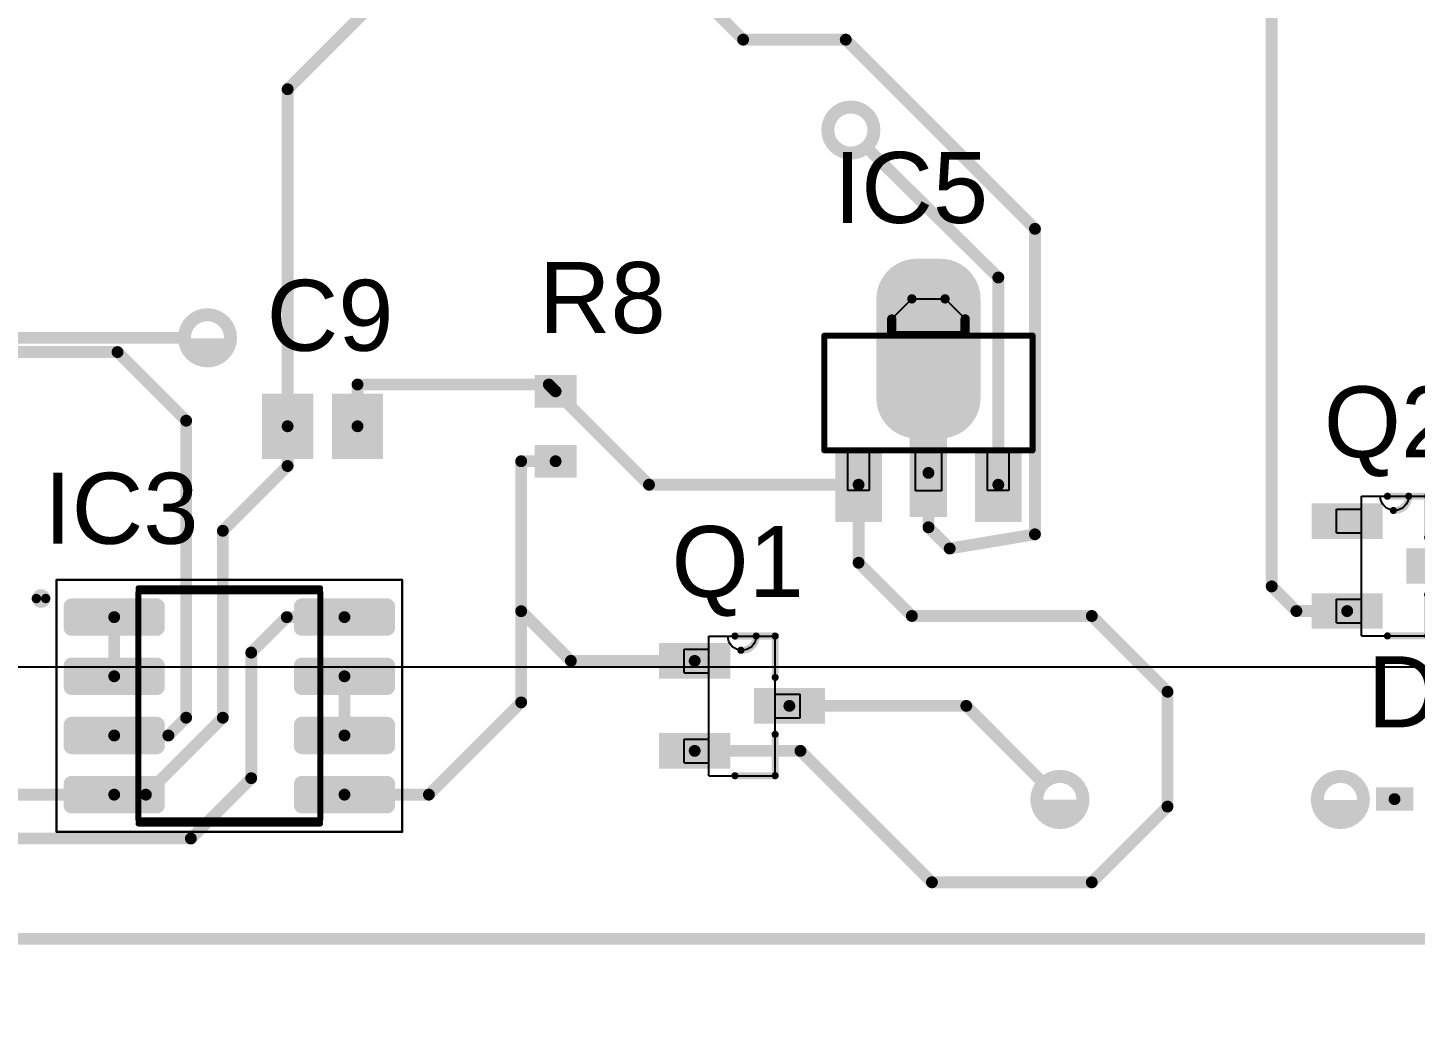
# Model space of a CAD drawing. Header units: millimetres. Extents: x -1 to 588, y 12 to 419.
# Drawn here: x 100.2 to 162, y 293.4 to 337.6 of the extents above; entities that cross this region are included whole.
import ezdxf

# ---------------------------------------------------------------- set-up
doc = ezdxf.new("R2010")
doc.units = ezdxf.units.MM
doc.header["$MEASUREMENT"] = 0
for name, color, linetype in [('Mechanical13', 56, 'Continuous'), ('Mechanical15', 56, 'Continuous'), ('MultiLayer', 9, 'Continuous'), ('TopLayer', 1, 'Continuous'), ('TopOverlay', 2, 'Continuous'), ('TopPaste', 8, 'Continuous'), ('TopSolder', 216, 'Continuous')]:
    doc.layers.add(name, color=color, linetype=linetype)
doc.styles.add('Arial', font='arial.ttf', dxfattribs={"height": 0.2})

# ---------------------------------------------------------------- blocks, each defined once
blk = doc.blocks.new('BS250FTA_29')
at = {"layer": 'TopLayer'}
for points in [[(-0.066, 0.049), (-0.014, 0.049), (-0.014, 0.027), (-0.066, 0.027)], [(0.014, 0.011), (0.066, 0.011), (0.066, -0.011), (0.014, -0.011)], [(-0.066, -0.027), (-0.014, -0.027), (-0.014, -0.049), (-0.066, -0.049)]]:
    blk.add_hatch(color=1, dxfattribs=at).paths.add_polyline_path(points)
at = {"layer": 'TopPaste'}
for points in [[(-0.066, 0.049), (-0.014, 0.049), (-0.014, 0.027), (-0.066, 0.027)], [(0.014, 0.011), (0.066, 0.011), (0.066, -0.011), (0.014, -0.011)], [(-0.066, -0.027), (-0.014, -0.027), (-0.014, -0.049), (-0.066, -0.049)]]:
    blk.add_hatch(color=8, dxfattribs=at).paths.add_polyline_path(points)
at = {"layer": 'TopSolder'}
for points in [[(-0.07, 0.053), (-0.01, 0.053), (-0.01, 0.023), (-0.07, 0.023)], [(0.01, 0.015), (0.07, 0.015), (0.07, -0.015), (0.01, -0.015)], [(-0.07, -0.023), (-0.01, -0.023), (-0.01, -0.053), (-0.07, -0.053)]]:
    blk.add_hatch(color=216, dxfattribs=at).paths.add_polyline_path(points)
at = {"layer": 'Mechanical13'}
for points in [[(-0.028, 0.048), (-0.028, 0.059)], [(-0.028, 0.059), (-0.012, 0.059)], [(-0.012, 0.059), (0.012, 0.059)], [(0.012, 0.059), (0.028, 0.059)], [(0.028, 0.01), (0.028, 0.059)], [(-0.049, 0.028), (-0.049, 0.048)], [(-0.049, 0.048), (-0.028, 0.048)], [(-0.028, 0.028), (-0.028, 0.048)], [(-0.049, 0.028), (-0.028, 0.028)], [(-0.028, -0.028), (-0.028, 0.028)], [(0.028, 0.01), (0.049, 0.01)], [(0.028, -0.01), (0.028, 0.01)], [(0.049, -0.01), (0.049, 0.01)], [(0.028, -0.01), (0.049, -0.01)], [(0.028, -0.059), (0.028, -0.01)], [(-0.049, -0.048), (-0.049, -0.028)], [(-0.049, -0.028), (-0.028, -0.028)], [(-0.028, -0.048), (-0.028, -0.028)], [(-0.049, -0.048), (-0.028, -0.048)], [(-0.028, -0.059), (-0.028, -0.048)], [(-0.028, -0.059), (0.028, -0.059)]]:
    blk.add_lwpolyline(points, dxfattribs=at)
for points in [[(-0.028, 0.059, 1), (-0.028, 0.059, 1)], [(-0.028, 0.059, 1), (-0.028, 0.059, 1)], [(-0.012, 0.059, 1), (-0.012, 0.059, 1)], [(-0.012, 0.059, 1), (-0.012, 0.059, 1)], [(-0.012, 0.059, 1), (-0.012, 0.059, 1)], [(0.012, 0.059, 1), (0.012, 0.059, 1)], [(0.012, 0.059, 1), (0.012, 0.059, 1)], [(0.012, 0.059, 1), (0.012, 0.059, 1)], [(0.028, 0.059, 1), (0.028, 0.059, 1)], [(0.028, 0.059, 1), (0.028, 0.059, 1)], [(-0.049, 0.048, 1), (-0.049, 0.048, 1)], [(-0.049, 0.048, 1), (-0.049, 0.048, 1)], [(-0.028, 0.048, 1), (-0.028, 0.048, 1)], [(-0.028, 0.048, 1), (-0.028, 0.048, 1)], [(-0.028, 0.048, 1), (-0.028, 0.048, 1)], [(-0.049, 0.028, 1), (-0.049, 0.028, 1)], [(-0.049, 0.028, 1), (-0.049, 0.028, 1)], [(-0.028, 0.028, 1), (-0.028, 0.028, 1)], [(-0.028, 0.028, 1), (-0.028, 0.028, 1)], [(-0.028, 0.028, 1), (-0.028, 0.028, 1)], [(0.028, 0.01, 1), (0.028, 0.01, 1)], [(0.028, 0.01, 1), (0.028, 0.01, 1)], [(0.028, 0.01, 1), (0.028, 0.01, 1)], [(0.049, 0.01, 1), (0.049, 0.01, 1)], [(0.049, 0.01, 1), (0.049, 0.01, 1)], [(0.028, -0.01, 1), (0.028, -0.01, 1)], [(0.028, -0.01, 1), (0.028, -0.01, 1)], [(0.028, -0.01, 1), (0.028, -0.01, 1)], [(0.049, -0.01, 1), (0.049, -0.01, 1)], [(0.049, -0.01, 1), (0.049, -0.01, 1)], [(-0.049, -0.028, 1), (-0.049, -0.028, 1)], [(-0.049, -0.028, 1), (-0.049, -0.028, 1)], [(-0.028, -0.028, 1), (-0.028, -0.028, 1)], [(-0.028, -0.028, 1), (-0.028, -0.028, 1)], [(-0.028, -0.028, 1), (-0.028, -0.028, 1)], [(-0.049, -0.048, 1), (-0.049, -0.048, 1)], [(-0.049, -0.048, 1), (-0.049, -0.048, 1)], [(-0.028, -0.048, 1), (-0.028, -0.048, 1)], [(-0.028, -0.048, 1), (-0.028, -0.048, 1)], [(-0.028, -0.048, 1), (-0.028, -0.048, 1)], [(-0.028, -0.059, 1), (-0.028, -0.059, 1)], [(-0.028, -0.059, 1), (-0.028, -0.059, 1)], [(0.028, -0.059, 1), (0.028, -0.059, 1)], [(0.028, -0.059, 1), (0.028, -0.059, 1)]]:
    blk.add_lwpolyline(points, format="xyb", close=True, dxfattribs=at)
blk.add_lwpolyline([(0.012, 0.059, -1), (-0.012, 0.059)], format="xyb", dxfattribs=at)
at = {"layer": 'TopOverlay', "const_width": 0.006}
for points in [[(-0.006, 0.059), (0.012, 0.059)], [(0.012, 0.059), (0.028, 0.059)], [(0.028, 0.024), (0.028, 0.059)], [(0.028, -0.059), (0.028, -0.024)], [(-0.006, -0.059), (0.028, -0.059)]]:
    blk.add_lwpolyline(points, dxfattribs=at)
at = {"layer": 'TopOverlay', "const_width": 0.003}
for points in [[(-0.0075, 0.059, 1), (-0.0045, 0.059, 1)], [(0.0105, 0.059, 1), (0.0135, 0.059, 1)], [(0.0105, 0.059, 1), (0.0135, 0.059, 1)], [(0.0105, 0.059, 1), (0.0135, 0.059, 1)], [(0.0265, 0.059, 1), (0.0295, 0.059, 1)], [(0.0265, 0.059, 1), (0.0295, 0.059, 1)], [(-0.0025, 0.047, 1), (0.0005, 0.047, 1)], [(0.0265, 0.024, 1), (0.0295, 0.024, 1)], [(0.0265, -0.024, 1), (0.0295, -0.024, 1)], [(-0.0075, -0.059, 1), (-0.0045, -0.059, 1)], [(0.0265, -0.059, 1), (0.0295, -0.059, 1)], [(0.0265, -0.059, 1), (0.0295, -0.059, 1)]]:
    blk.add_lwpolyline(points, format="xyb", close=True, dxfattribs=at)
at = {"layer": 'TopOverlay', "const_width": 0.006}
blk.add_lwpolyline([(0.012, 0.059, -0.440011), (-0.001, 0.047)], format="xyb", dxfattribs=at)
blk = doc.blocks.new('BS250FTA_30')
at = {"layer": 'TopLayer'}
for points in [[(-0.066, 0.049), (-0.014, 0.049), (-0.014, 0.027), (-0.066, 0.027)], [(0.014, 0.011), (0.066, 0.011), (0.066, -0.011), (0.014, -0.011)], [(-0.066, -0.027), (-0.014, -0.027), (-0.014, -0.049), (-0.066, -0.049)]]:
    blk.add_hatch(color=1, dxfattribs=at).paths.add_polyline_path(points)
at = {"layer": 'TopPaste'}
for points in [[(-0.066, 0.049), (-0.014, 0.049), (-0.014, 0.027), (-0.066, 0.027)], [(0.014, 0.011), (0.066, 0.011), (0.066, -0.011), (0.014, -0.011)], [(-0.066, -0.027), (-0.014, -0.027), (-0.014, -0.049), (-0.066, -0.049)]]:
    blk.add_hatch(color=8, dxfattribs=at).paths.add_polyline_path(points)
at = {"layer": 'TopSolder'}
for points in [[(-0.07, 0.053), (-0.01, 0.053), (-0.01, 0.023), (-0.07, 0.023)], [(0.01, 0.015), (0.07, 0.015), (0.07, -0.015), (0.01, -0.015)], [(-0.07, -0.023), (-0.01, -0.023), (-0.01, -0.053), (-0.07, -0.053)]]:
    blk.add_hatch(color=216, dxfattribs=at).paths.add_polyline_path(points)
at = {"layer": 'Mechanical13'}
for points in [[(-0.028, 0.048), (-0.028, 0.059)], [(-0.028, 0.059), (-0.012, 0.059)], [(-0.012, 0.059), (0.012, 0.059)], [(0.012, 0.059), (0.028, 0.059)], [(0.028, 0.01), (0.028, 0.059)], [(-0.049, 0.028), (-0.049, 0.048)], [(-0.049, 0.048), (-0.028, 0.048)], [(-0.028, 0.028), (-0.028, 0.048)], [(-0.049, 0.028), (-0.028, 0.028)], [(-0.028, -0.028), (-0.028, 0.028)], [(0.028, 0.01), (0.049, 0.01)], [(0.028, -0.01), (0.028, 0.01)], [(0.049, -0.01), (0.049, 0.01)], [(0.028, -0.01), (0.049, -0.01)], [(0.028, -0.059), (0.028, -0.01)], [(-0.049, -0.048), (-0.049, -0.028)], [(-0.049, -0.028), (-0.028, -0.028)], [(-0.028, -0.048), (-0.028, -0.028)], [(-0.049, -0.048), (-0.028, -0.048)], [(-0.028, -0.059), (-0.028, -0.048)], [(-0.028, -0.059), (0.028, -0.059)]]:
    blk.add_lwpolyline(points, dxfattribs=at)
for points in [[(-0.028, 0.059, 1), (-0.028, 0.059, 1)], [(-0.028, 0.059, 1), (-0.028, 0.059, 1)], [(-0.012, 0.059, 1), (-0.012, 0.059, 1)], [(-0.012, 0.059, 1), (-0.012, 0.059, 1)], [(-0.012, 0.059, 1), (-0.012, 0.059, 1)], [(0.012, 0.059, 1), (0.012, 0.059, 1)], [(0.012, 0.059, 1), (0.012, 0.059, 1)], [(0.012, 0.059, 1), (0.012, 0.059, 1)], [(0.028, 0.059, 1), (0.028, 0.059, 1)], [(0.028, 0.059, 1), (0.028, 0.059, 1)], [(-0.049, 0.048, 1), (-0.049, 0.048, 1)], [(-0.049, 0.048, 1), (-0.049, 0.048, 1)], [(-0.028, 0.048, 1), (-0.028, 0.048, 1)], [(-0.028, 0.048, 1), (-0.028, 0.048, 1)], [(-0.028, 0.048, 1), (-0.028, 0.048, 1)], [(-0.049, 0.028, 1), (-0.049, 0.028, 1)], [(-0.049, 0.028, 1), (-0.049, 0.028, 1)], [(-0.028, 0.028, 1), (-0.028, 0.028, 1)], [(-0.028, 0.028, 1), (-0.028, 0.028, 1)], [(-0.028, 0.028, 1), (-0.028, 0.028, 1)], [(0.028, 0.01, 1), (0.028, 0.01, 1)], [(0.028, 0.01, 1), (0.028, 0.01, 1)], [(0.028, 0.01, 1), (0.028, 0.01, 1)], [(0.049, 0.01, 1), (0.049, 0.01, 1)], [(0.049, 0.01, 1), (0.049, 0.01, 1)], [(0.028, -0.01, 1), (0.028, -0.01, 1)], [(0.028, -0.01, 1), (0.028, -0.01, 1)], [(0.028, -0.01, 1), (0.028, -0.01, 1)], [(0.049, -0.01, 1), (0.049, -0.01, 1)], [(0.049, -0.01, 1), (0.049, -0.01, 1)], [(-0.049, -0.028, 1), (-0.049, -0.028, 1)], [(-0.049, -0.028, 1), (-0.049, -0.028, 1)], [(-0.028, -0.028, 1), (-0.028, -0.028, 1)], [(-0.028, -0.028, 1), (-0.028, -0.028, 1)], [(-0.028, -0.028, 1), (-0.028, -0.028, 1)], [(-0.049, -0.048, 1), (-0.049, -0.048, 1)], [(-0.049, -0.048, 1), (-0.049, -0.048, 1)], [(-0.028, -0.048, 1), (-0.028, -0.048, 1)], [(-0.028, -0.048, 1), (-0.028, -0.048, 1)], [(-0.028, -0.048, 1), (-0.028, -0.048, 1)], [(-0.028, -0.059, 1), (-0.028, -0.059, 1)], [(-0.028, -0.059, 1), (-0.028, -0.059, 1)], [(0.028, -0.059, 1), (0.028, -0.059, 1)], [(0.028, -0.059, 1), (0.028, -0.059, 1)]]:
    blk.add_lwpolyline(points, format="xyb", close=True, dxfattribs=at)
blk.add_lwpolyline([(0.012, 0.059, -1), (-0.012, 0.059)], format="xyb", dxfattribs=at)
at = {"layer": 'TopOverlay', "const_width": 0.006}
for points in [[(-0.006, 0.059), (0.012, 0.059)], [(0.012, 0.059), (0.028, 0.059)], [(0.028, 0.024), (0.028, 0.059)], [(0.028, -0.059), (0.028, -0.024)], [(-0.006, -0.059), (0.028, -0.059)]]:
    blk.add_lwpolyline(points, dxfattribs=at)
at = {"layer": 'TopOverlay', "const_width": 0.003}
for points in [[(-0.0075, 0.059, 1), (-0.0045, 0.059, 1)], [(0.0105, 0.059, 1), (0.0135, 0.059, 1)], [(0.0105, 0.059, 1), (0.0135, 0.059, 1)], [(0.0105, 0.059, 1), (0.0135, 0.059, 1)], [(0.0265, 0.059, 1), (0.0295, 0.059, 1)], [(0.0265, 0.059, 1), (0.0295, 0.059, 1)], [(-0.0025, 0.047, 1), (0.0005, 0.047, 1)], [(0.0265, 0.024, 1), (0.0295, 0.024, 1)], [(0.0265, -0.024, 1), (0.0295, -0.024, 1)], [(-0.0075, -0.059, 1), (-0.0045, -0.059, 1)], [(0.0265, -0.059, 1), (0.0295, -0.059, 1)], [(0.0265, -0.059, 1), (0.0295, -0.059, 1)]]:
    blk.add_lwpolyline(points, format="xyb", close=True, dxfattribs=at)
at = {"layer": 'TopOverlay', "const_width": 0.006}
blk.add_lwpolyline([(0.012, 0.059, -0.440011), (-0.001, 0.047)], format="xyb", dxfattribs=at)
blk = doc.blocks.new('SOIC127P599X175_8N_35')
at = {"layer": 'TopLayer'}
h = blk.add_hatch(color=1, dxfattribs=at)
edge = h.paths.add_edge_path()
edge.add_arc((-0.1331, 0.0839), 0.00295, 90, 180)
edge.add_line((-0.136, 0.0839), (-0.136, 0.0661))
edge.add_arc((-0.1331, 0.0661), 0.00295, 180, 270)
edge.add_line((-0.1331, 0.0632), (-0.0614, 0.0632))
edge.add_arc((-0.0614, 0.0661), 0.00295, 270, 360)
edge.add_line((-0.0585, 0.0661), (-0.0585, 0.0839))
edge.add_arc((-0.0614, 0.0839), 0.00295, 0, 90)
edge.add_line((-0.0614, 0.0868), (-0.1331, 0.0868))
h = blk.add_hatch(color=1, dxfattribs=at)
edge = h.paths.add_edge_path()
edge.add_arc((0.0614, 0.0839), 0.00295, 90, 180)
edge.add_line((0.0585, 0.0839), (0.0585, 0.0661))
edge.add_arc((0.0614, 0.0661), 0.00295, 180, 270)
edge.add_line((0.0614, 0.0632), (0.1331, 0.0632))
edge.add_arc((0.1331, 0.0661), 0.00295, 270, 360)
edge.add_line((0.136, 0.0661), (0.136, 0.0839))
edge.add_arc((0.1331, 0.0839), 0.00295, 0, 90)
edge.add_line((0.1331, 0.0868), (0.0614, 0.0868))
h = blk.add_hatch(color=1, dxfattribs=at)
edge = h.paths.add_edge_path()
edge.add_arc((-0.1331, 0.0339), 0.00295, 90, 180)
edge.add_line((-0.136, 0.0339), (-0.136, 0.0161))
edge.add_arc((-0.1331, 0.0161), 0.00295, 180, 270)
edge.add_line((-0.1331, 0.0132), (-0.0614, 0.0132))
edge.add_arc((-0.0614, 0.0161), 0.00295, 270, 360)
edge.add_line((-0.0585, 0.0161), (-0.0585, 0.0339))
edge.add_arc((-0.0614, 0.0339), 0.00295, 0, 90)
edge.add_line((-0.0614, 0.0368), (-0.1331, 0.0368))
h = blk.add_hatch(color=1, dxfattribs=at)
edge = h.paths.add_edge_path()
edge.add_arc((0.0614, 0.0339), 0.00295, 90, 180)
edge.add_line((0.0585, 0.0339), (0.0585, 0.0161))
edge.add_arc((0.0614, 0.0161), 0.00295, 180, 270)
edge.add_line((0.0614, 0.0132), (0.1331, 0.0132))
edge.add_arc((0.1331, 0.0161), 0.00295, 270, 360)
edge.add_line((0.136, 0.0161), (0.136, 0.0339))
edge.add_arc((0.1331, 0.0339), 0.00295, 0, 90)
edge.add_line((0.1331, 0.0368), (0.0614, 0.0368))
h = blk.add_hatch(color=1, dxfattribs=at)
edge = h.paths.add_edge_path()
edge.add_arc((-0.1331, -0.0161), 0.00295, 90, 180)
edge.add_line((-0.136, -0.0161), (-0.136, -0.0339))
edge.add_arc((-0.1331, -0.0339), 0.00295, 180, 270)
edge.add_line((-0.1331, -0.0368), (-0.0614, -0.0368))
edge.add_arc((-0.0614, -0.0339), 0.00295, 270, 360)
edge.add_line((-0.0585, -0.0339), (-0.0585, -0.0161))
edge.add_arc((-0.0614, -0.0161), 0.00295, 0, 90)
edge.add_line((-0.0614, -0.0132), (-0.1331, -0.0132))
h = blk.add_hatch(color=1, dxfattribs=at)
edge = h.paths.add_edge_path()
edge.add_arc((0.0614, -0.0161), 0.00295, 90, 180)
edge.add_line((0.0585, -0.0161), (0.0585, -0.0339))
edge.add_arc((0.0614, -0.0339), 0.00295, 180, 270)
edge.add_line((0.0614, -0.0368), (0.1331, -0.0368))
edge.add_arc((0.1331, -0.0339), 0.00295, 270, 360)
edge.add_line((0.136, -0.0339), (0.136, -0.0161))
edge.add_arc((0.1331, -0.0161), 0.00295, 0, 90)
edge.add_line((0.1331, -0.0132), (0.0614, -0.0132))
h = blk.add_hatch(color=1, dxfattribs=at)
edge = h.paths.add_edge_path()
edge.add_arc((-0.1331, -0.0661), 0.00295, 90, 180)
edge.add_line((-0.136, -0.0661), (-0.136, -0.0839))
edge.add_arc((-0.1331, -0.0839), 0.00295, 180, 270)
edge.add_line((-0.1331, -0.0868), (-0.0614, -0.0868))
edge.add_arc((-0.0614, -0.0839), 0.00295, 270, 360)
edge.add_line((-0.0585, -0.0839), (-0.0585, -0.0661))
edge.add_arc((-0.0614, -0.0661), 0.00295, 0, 90)
edge.add_line((-0.0614, -0.0632), (-0.1331, -0.0632))
h = blk.add_hatch(color=1, dxfattribs=at)
edge = h.paths.add_edge_path()
edge.add_arc((0.0614, -0.0661), 0.00295, 90, 180)
edge.add_line((0.0585, -0.0661), (0.0585, -0.0839))
edge.add_arc((0.0614, -0.0839), 0.00295, 180, 270)
edge.add_line((0.0614, -0.0868), (0.1331, -0.0868))
edge.add_arc((0.1331, -0.0839), 0.00295, 270, 360)
edge.add_line((0.136, -0.0839), (0.136, -0.0661))
edge.add_arc((0.1331, -0.0661), 0.00295, 0, 90)
edge.add_line((0.1331, -0.0632), (0.0614, -0.0632))
at = {"layer": 'TopPaste'}
h = blk.add_hatch(color=8, dxfattribs=at)
edge = h.paths.add_edge_path()
edge.add_arc((-0.1331, 0.0839), 0.00295, 90, 180)
edge.add_line((-0.136, 0.0839), (-0.136, 0.0661))
edge.add_arc((-0.1331, 0.0661), 0.00295, 180, 270)
edge.add_line((-0.1331, 0.0632), (-0.0614, 0.0632))
edge.add_arc((-0.0614, 0.0661), 0.00295, 270, 360)
edge.add_line((-0.0585, 0.0661), (-0.0585, 0.0839))
edge.add_arc((-0.0614, 0.0839), 0.00295, 0, 90)
edge.add_line((-0.0614, 0.0868), (-0.1331, 0.0868))
h = blk.add_hatch(color=8, dxfattribs=at)
edge = h.paths.add_edge_path()
edge.add_arc((0.0614, 0.0839), 0.00295, 90, 180)
edge.add_line((0.0585, 0.0839), (0.0585, 0.0661))
edge.add_arc((0.0614, 0.0661), 0.00295, 180, 270)
edge.add_line((0.0614, 0.0632), (0.1331, 0.0632))
edge.add_arc((0.1331, 0.0661), 0.00295, 270, 360)
edge.add_line((0.136, 0.0661), (0.136, 0.0839))
edge.add_arc((0.1331, 0.0839), 0.00295, 0, 90)
edge.add_line((0.1331, 0.0868), (0.0614, 0.0868))
h = blk.add_hatch(color=8, dxfattribs=at)
edge = h.paths.add_edge_path()
edge.add_arc((-0.1331, 0.0339), 0.00295, 90, 180)
edge.add_line((-0.136, 0.0339), (-0.136, 0.0161))
edge.add_arc((-0.1331, 0.0161), 0.00295, 180, 270)
edge.add_line((-0.1331, 0.0132), (-0.0614, 0.0132))
edge.add_arc((-0.0614, 0.0161), 0.00295, 270, 360)
edge.add_line((-0.0585, 0.0161), (-0.0585, 0.0339))
edge.add_arc((-0.0614, 0.0339), 0.00295, 0, 90)
edge.add_line((-0.0614, 0.0368), (-0.1331, 0.0368))
h = blk.add_hatch(color=8, dxfattribs=at)
edge = h.paths.add_edge_path()
edge.add_arc((0.0614, 0.0339), 0.00295, 90, 180)
edge.add_line((0.0585, 0.0339), (0.0585, 0.0161))
edge.add_arc((0.0614, 0.0161), 0.00295, 180, 270)
edge.add_line((0.0614, 0.0132), (0.1331, 0.0132))
edge.add_arc((0.1331, 0.0161), 0.00295, 270, 360)
edge.add_line((0.136, 0.0161), (0.136, 0.0339))
edge.add_arc((0.1331, 0.0339), 0.00295, 0, 90)
edge.add_line((0.1331, 0.0368), (0.0614, 0.0368))
h = blk.add_hatch(color=8, dxfattribs=at)
edge = h.paths.add_edge_path()
edge.add_arc((-0.1331, -0.0161), 0.00295, 90, 180)
edge.add_line((-0.136, -0.0161), (-0.136, -0.0339))
edge.add_arc((-0.1331, -0.0339), 0.00295, 180, 270)
edge.add_line((-0.1331, -0.0368), (-0.0614, -0.0368))
edge.add_arc((-0.0614, -0.0339), 0.00295, 270, 360)
edge.add_line((-0.0585, -0.0339), (-0.0585, -0.0161))
edge.add_arc((-0.0614, -0.0161), 0.00295, 0, 90)
edge.add_line((-0.0614, -0.0132), (-0.1331, -0.0132))
h = blk.add_hatch(color=8, dxfattribs=at)
edge = h.paths.add_edge_path()
edge.add_arc((0.0614, -0.0161), 0.00295, 90, 180)
edge.add_line((0.0585, -0.0161), (0.0585, -0.0339))
edge.add_arc((0.0614, -0.0339), 0.00295, 180, 270)
edge.add_line((0.0614, -0.0368), (0.1331, -0.0368))
edge.add_arc((0.1331, -0.0339), 0.00295, 270, 360)
edge.add_line((0.136, -0.0339), (0.136, -0.0161))
edge.add_arc((0.1331, -0.0161), 0.00295, 0, 90)
edge.add_line((0.1331, -0.0132), (0.0614, -0.0132))
h = blk.add_hatch(color=8, dxfattribs=at)
edge = h.paths.add_edge_path()
edge.add_arc((-0.1331, -0.0661), 0.00295, 90, 180)
edge.add_line((-0.136, -0.0661), (-0.136, -0.0839))
edge.add_arc((-0.1331, -0.0839), 0.00295, 180, 270)
edge.add_line((-0.1331, -0.0868), (-0.0614, -0.0868))
edge.add_arc((-0.0614, -0.0839), 0.00295, 270, 360)
edge.add_line((-0.0585, -0.0839), (-0.0585, -0.0661))
edge.add_arc((-0.0614, -0.0661), 0.00295, 0, 90)
edge.add_line((-0.0614, -0.0632), (-0.1331, -0.0632))
h = blk.add_hatch(color=8, dxfattribs=at)
edge = h.paths.add_edge_path()
edge.add_arc((0.0614, -0.0661), 0.00295, 90, 180)
edge.add_line((0.0585, -0.0661), (0.0585, -0.0839))
edge.add_arc((0.0614, -0.0839), 0.00295, 180, 270)
edge.add_line((0.0614, -0.0868), (0.1331, -0.0868))
edge.add_arc((0.1331, -0.0839), 0.00295, 270, 360)
edge.add_line((0.136, -0.0839), (0.136, -0.0661))
edge.add_arc((0.1331, -0.0661), 0.00295, 0, 90)
edge.add_line((0.1331, -0.0632), (0.0614, -0.0632))
at = {"layer": 'TopSolder'}
h = blk.add_hatch(color=216, dxfattribs=at)
edge = h.paths.add_edge_path()
edge.add_arc((-0.1331, 0.0839), 0.00695, 90, 180)
edge.add_line((-0.14, 0.0839), (-0.14, 0.0661))
edge.add_arc((-0.1331, 0.0661), 0.00695, 180, 270)
edge.add_line((-0.1331, 0.0592), (-0.0614, 0.0592))
edge.add_arc((-0.0614, 0.0661), 0.00695, 270, 360)
edge.add_line((-0.0545, 0.0661), (-0.0545, 0.0839))
edge.add_arc((-0.0614, 0.0839), 0.00695, 0, 90)
edge.add_line((-0.0614, 0.0908), (-0.1331, 0.0908))
h = blk.add_hatch(color=216, dxfattribs=at)
edge = h.paths.add_edge_path()
edge.add_arc((0.0614, 0.0839), 0.00695, 90, 180)
edge.add_line((0.0545, 0.0839), (0.0545, 0.0661))
edge.add_arc((0.0614, 0.0661), 0.00695, 180, 270)
edge.add_line((0.0614, 0.0592), (0.1331, 0.0592))
edge.add_arc((0.1331, 0.0661), 0.00695, 270, 360)
edge.add_line((0.14, 0.0661), (0.14, 0.0839))
edge.add_arc((0.1331, 0.0839), 0.00695, 0, 90)
edge.add_line((0.1331, 0.0908), (0.0614, 0.0908))
h = blk.add_hatch(color=216, dxfattribs=at)
edge = h.paths.add_edge_path()
edge.add_arc((-0.1331, 0.0339), 0.00695, 90, 180)
edge.add_line((-0.14, 0.0339), (-0.14, 0.0161))
edge.add_arc((-0.1331, 0.0161), 0.00695, 180, 270)
edge.add_line((-0.1331, 0.0092), (-0.0614, 0.0092))
edge.add_arc((-0.0614, 0.0161), 0.00695, 270, 360)
edge.add_line((-0.0545, 0.0161), (-0.0545, 0.0339))
edge.add_arc((-0.0614, 0.0339), 0.00695, 0, 90)
edge.add_line((-0.0614, 0.0408), (-0.1331, 0.0408))
h = blk.add_hatch(color=216, dxfattribs=at)
edge = h.paths.add_edge_path()
edge.add_arc((0.0614, 0.0339), 0.00695, 90, 180)
edge.add_line((0.0545, 0.0339), (0.0545, 0.0161))
edge.add_arc((0.0614, 0.0161), 0.00695, 180, 270)
edge.add_line((0.0614, 0.0092), (0.1331, 0.0092))
edge.add_arc((0.1331, 0.0161), 0.00695, 270, 360)
edge.add_line((0.14, 0.0161), (0.14, 0.0339))
edge.add_arc((0.1331, 0.0339), 0.00695, 0, 90)
edge.add_line((0.1331, 0.0408), (0.0614, 0.0408))
h = blk.add_hatch(color=216, dxfattribs=at)
edge = h.paths.add_edge_path()
edge.add_arc((-0.1331, -0.0161), 0.00695, 90, 180)
edge.add_line((-0.14, -0.0161), (-0.14, -0.0339))
edge.add_arc((-0.1331, -0.0339), 0.00695, 180, 270)
edge.add_line((-0.1331, -0.0408), (-0.0614, -0.0408))
edge.add_arc((-0.0614, -0.0339), 0.00695, 270, 360)
edge.add_line((-0.0545, -0.0339), (-0.0545, -0.0161))
edge.add_arc((-0.0614, -0.0161), 0.00695, 0, 90)
edge.add_line((-0.0614, -0.0092), (-0.1331, -0.0092))
h = blk.add_hatch(color=216, dxfattribs=at)
edge = h.paths.add_edge_path()
edge.add_arc((0.0614, -0.0161), 0.00695, 90, 180)
edge.add_line((0.0545, -0.0161), (0.0545, -0.0339))
edge.add_arc((0.0614, -0.0339), 0.00695, 180, 270)
edge.add_line((0.0614, -0.0408), (0.1331, -0.0408))
edge.add_arc((0.1331, -0.0339), 0.00695, 270, 360)
edge.add_line((0.14, -0.0339), (0.14, -0.0161))
edge.add_arc((0.1331, -0.0161), 0.00695, 0, 90)
edge.add_line((0.1331, -0.0092), (0.0614, -0.0092))
h = blk.add_hatch(color=216, dxfattribs=at)
edge = h.paths.add_edge_path()
edge.add_arc((-0.1331, -0.0661), 0.00695, 90, 180)
edge.add_line((-0.14, -0.0661), (-0.14, -0.0839))
edge.add_arc((-0.1331, -0.0839), 0.00695, 180, 270)
edge.add_line((-0.1331, -0.0908), (-0.0614, -0.0908))
edge.add_arc((-0.0614, -0.0839), 0.00695, 270, 360)
edge.add_line((-0.0545, -0.0839), (-0.0545, -0.0661))
edge.add_arc((-0.0614, -0.0661), 0.00695, 0, 90)
edge.add_line((-0.0614, -0.0592), (-0.1331, -0.0592))
h = blk.add_hatch(color=216, dxfattribs=at)
edge = h.paths.add_edge_path()
edge.add_arc((0.0614, -0.0661), 0.00695, 90, 180)
edge.add_line((0.0545, -0.0661), (0.0545, -0.0839))
edge.add_arc((0.0614, -0.0839), 0.00695, 180, 270)
edge.add_line((0.0614, -0.0908), (0.1331, -0.0908))
edge.add_arc((0.1331, -0.0839), 0.00695, 270, 360)
edge.add_line((0.14, -0.0839), (0.14, -0.0661))
edge.add_arc((0.1331, -0.0661), 0.00695, 0, 90)
edge.add_line((0.1331, -0.0592), (0.0614, -0.0592))
at = {"layer": 'Mechanical13'}
for points, const_width in [([(-0.1551, 0.0907, 1), (-0.163, 0.0907, 1)], 0.00787), ([(-0.165, 0.0907, 1), (-0.161, 0.0907, 1)], 0.00394), ([(-0.1571, 0.0907, 1), (-0.1531, 0.0907, 1)], 0.00394), ([(-0.078, 0.0966, 1), (-0.0755, 0.0966, 1)], 0.0025), ([(-0.078, 0.0966, 1), (-0.0755, 0.0966, 1)], 0.0025), ([(0.0755, 0.0966, 1), (0.078, 0.0966, 1)], 0.0025), ([(0.0755, 0.0966, 1), (0.078, 0.0966, 1)], 0.0025), ([(-0.078, -0.0966, 1), (-0.0755, -0.0966, 1)], 0.0025), ([(-0.078, -0.0966, 1), (-0.0755, -0.0966, 1)], 0.0025), ([(0.0755, -0.0966, 1), (0.078, -0.0966, 1)], 0.0025), ([(0.0755, -0.0966, 1), (0.078, -0.0966, 1)], 0.0025)]:
    blk.add_lwpolyline(points, format="xyb", close=True, dxfattribs=dict(at, const_width=const_width))
at = {"layer": 'Mechanical13', "const_width": 0.005}
for points in [[(-0.0768, -0.0966), (-0.0768, 0.0966)], [(-0.0768, 0.0966), (0.0768, 0.0966)], [(0.0768, -0.0966), (0.0768, 0.0966)], [(-0.0768, -0.0966), (0.0768, -0.0966)]]:
    blk.add_lwpolyline(points, dxfattribs=at)
at = {"layer": 'Mechanical15', "const_width": 0.00197}
for points in [[(-0.1459, -0.1064), (-0.1459, 0.1064)], [(-0.1459, 0.1064), (0.1459, 0.1064)], [(0.1459, -0.1064), (0.1459, 0.1064)], [(-0.1459, -0.1064), (0.1459, -0.1064)]]:
    blk.add_lwpolyline(points, dxfattribs=at)
at = {"layer": 'Mechanical15', "const_width": 0.000984}
for points in [[(-0.1464, 0.1064, 1), (-0.1454, 0.1064, 1)], [(-0.1464, 0.1064, 1), (-0.1454, 0.1064, 1)], [(0.1454, 0.1064, 1), (0.1464, 0.1064, 1)], [(0.1454, 0.1064, 1), (0.1464, 0.1064, 1)], [(-0.1464, -0.1064, 1), (-0.1454, -0.1064, 1)], [(-0.1464, -0.1064, 1), (-0.1454, -0.1064, 1)], [(0.1454, -0.1064, 1), (0.1464, -0.1064, 1)], [(0.1454, -0.1064, 1), (0.1464, -0.1064, 1)]]:
    blk.add_lwpolyline(points, format="xyb", close=True, dxfattribs=at)
at = {"layer": 'TopOverlay'}
for points, const_width in [([(-0.1551, 0.0907, 1), (-0.163, 0.0907, 1)], 0.00787), ([(-0.165, 0.0907, 1), (-0.161, 0.0907, 1)], 0.00394), ([(-0.1571, 0.0907, 1), (-0.1531, 0.0907, 1)], 0.00394), ([(-0.078, 0.0994, 1), (-0.0755, 0.0994, 1)], 0.0025), ([(0.0755, 0.0994, 1), (0.078, 0.0994, 1)], 0.0025), ([(-0.078, -0.0994, 1), (-0.0755, -0.0994, 1)], 0.0025), ([(0.0755, -0.0994, 1), (0.078, -0.0994, 1)], 0.0025)]:
    blk.add_lwpolyline(points, format="xyb", close=True, dxfattribs=dict(at, const_width=const_width))
at = {"layer": 'TopOverlay', "const_width": 0.005}
for points in [[(-0.0768, 0.0994), (0.0768, 0.0994)], [(-0.0768, -0.0994), (0.0768, -0.0994)]]:
    blk.add_lwpolyline(points, dxfattribs=at)

msp = doc.modelspace()

# ---------------------------------------------------------------- hatches: boundary and pattern name
for points in [[(107.439, 323.801, 1), (108.915, 323.801)], [(145.404, 303.248, 1), (146.88, 303.248)], [(157.893, 303.237, 1), (159.369, 303.237)]]:
    msp.add_hatch(color=256).paths.add_polyline_path(points)
at = {"layer": 'TopLayer'}
h = msp.add_hatch(color=1, dxfattribs=at)
edge = h.paths.add_edge_path()
edge.add_arc((136.836, 333.075), 1.318, 0, 360)
edge = h.paths.add_edge_path(flags=17)
edge.add_arc((136.836, 333.075), 0.738, 0, 360)
h = msp.add_hatch(color=1, dxfattribs=at)
edge = h.paths.add_edge_path()
edge.add_arc((139.765, 325.549), 1.582, 90, 180)
edge.add_line((138.183, 325.549), (138.183, 321.136))
edge.add_arc((139.765, 321.136), 1.582, 180, 270)
edge.add_line((139.765, 319.554), (140.819, 319.554))
edge.add_arc((140.819, 321.136), 1.582, 270, 360)
edge.add_line((142.401, 321.136), (142.401, 325.549))
edge.add_arc((140.819, 325.549), 1.582, 0, 90)
edge.add_line((140.819, 327.13), (139.765, 327.13))
h = msp.add_hatch(color=1, dxfattribs=at)
edge = h.paths.add_edge_path()
edge.add_arc((108.181, 323.822), 1.318, 0, 360)
edge = h.paths.add_edge_path(flags=17)
edge.add_arc((108.181, 323.822), 0.738, 0, 360)
for points in [[(124.62, 320.712), (122.752, 320.712), (122.752, 322.165), (124.62, 322.165)], [(112.892, 321.335), (112.892, 318.429), (110.609, 318.429), (110.609, 321.335)], [(116.006, 321.335), (116.006, 318.429), (113.723, 318.429), (113.723, 321.335)], [(139.462, 319.778), (141.122, 319.778), (141.122, 315.834), (139.462, 315.834)], [(124.62, 317.599), (122.752, 317.599), (122.752, 319.052), (124.62, 319.052)], [(136.35, 318.732), (138.011, 318.732), (138.011, 315.826), (136.35, 315.826)], [(142.573, 318.732), (144.234, 318.732), (144.234, 315.826), (142.573, 315.826)], [(160.219, 303.795), (161.879, 303.795), (161.879, 302.757), (160.219, 302.757)]]:
    msp.add_hatch(color=1, dxfattribs=at).paths.add_polyline_path(points)
h = msp.add_hatch(color=1, dxfattribs=at)
edge = h.paths.add_edge_path()
edge.add_arc((146.145, 303.26), 1.318, 0, 360)
edge = h.paths.add_edge_path(flags=17)
edge.add_arc((146.145, 303.26), 0.738, 0, 360)
h = msp.add_hatch(color=1, dxfattribs=at)
edge = h.paths.add_edge_path()
edge.add_arc((158.637, 303.26), 1.318, 0, 360)
edge = h.paths.add_edge_path(flags=17)
edge.add_arc((158.637, 303.26), 0.738, 0, 360)
at = {"layer": 'TopPaste'}
h = msp.add_hatch(color=8, dxfattribs=at)
edge = h.paths.add_edge_path()
edge.add_arc((139.765, 325.549), 1.582, 90, 180)
edge.add_line((138.183, 325.549), (138.183, 321.136))
edge.add_arc((139.765, 321.136), 1.582, 180, 270)
edge.add_line((139.765, 319.554), (140.819, 319.554))
edge.add_arc((140.819, 321.136), 1.582, 270, 360)
edge.add_line((142.401, 321.136), (142.401, 325.549))
edge.add_arc((140.819, 325.549), 1.582, 0, 90)
edge.add_line((140.819, 327.13), (139.765, 327.13))
for points in [[(136.35, 318.732), (138.011, 318.732), (138.011, 315.826), (136.35, 315.826)], [(142.573, 318.732), (144.234, 318.732), (144.234, 315.826), (142.573, 315.826)]]:
    msp.add_hatch(color=8, dxfattribs=at).paths.add_polyline_path(points)
at = {"layer": 'TopSolder'}
h = msp.add_hatch(color=216, dxfattribs=at)
edge = h.paths.add_edge_path()
edge.add_arc((139.765, 325.549), 1.793, 90, 180)
edge.add_line((137.972, 325.549), (137.972, 321.136))
edge.add_arc((139.765, 321.136), 1.793, 180, 270)
edge.add_line((139.765, 319.343), (140.819, 319.343))
edge.add_arc((140.819, 321.136), 1.793, 270, 360)
edge.add_line((142.612, 321.136), (142.612, 325.549))
edge.add_arc((140.819, 325.549), 1.793, 0, 90)
edge.add_line((140.819, 327.341), (139.765, 327.341))
for points in [[(139.462, 319.778), (141.122, 319.778), (141.122, 315.834), (139.462, 315.834)], [(136.139, 318.943), (138.222, 318.943), (138.222, 315.615), (136.139, 315.615)], [(142.362, 318.943), (144.444, 318.943), (144.444, 315.615), (142.362, 315.615)]]:
    msp.add_hatch(color=216, dxfattribs=at).paths.add_polyline_path(points)

# ---------------------------------------------------------------- linework, layer by layer
msp.add_lwpolyline([(-0.979, 12.161), (-0.979, 309.161), (209.021, 309.161), (209.021, 12.161), (-0.979, 12.161)])
at = {"layer": 'Mechanical13'}
for p, q in [((138.657, 324.66), (139.554, 325.556)), ((139.554, 325.556), (141.03, 325.556)), ((141.03, 325.556), (141.926, 324.66)), ((138.657, 324.133), (138.657, 324.66)), ((141.926, 324.66), (141.926, 324.08)), ((138.657, 324.08), (138.657, 324.133)), ((141.926, 324.08), (138.657, 324.08)), ((136.706, 317.015), (136.706, 318.755)), ((136.706, 318.755), (137.656, 318.755)), ((137.656, 318.755), (137.656, 317.015)), ((139.711, 317.008), (139.711, 318.755)), ((139.711, 318.755), (140.872, 318.755)), ((140.872, 318.755), (140.872, 317.008)), ((142.928, 317.015), (142.928, 318.755)), ((142.928, 318.755), (143.877, 318.755)), ((143.877, 318.755), (143.877, 317.015)), ((137.656, 317.015), (136.706, 317.015)), ((140.872, 317.008), (139.711, 317.008)), ((143.877, 317.015), (142.928, 317.015))]:
    msp.add_line(p, q, dxfattribs=at)
for points, const_width in [([(138.657, 324.66), (139.554, 325.556)], 0.415), ([(139.554, 325.556), (141.03, 325.556)], 0.415), ([(141.03, 325.556), (141.926, 324.66)], 0.415), ([(138.657, 324.08), (138.657, 324.66)], 0.415), ([(141.926, 324.08), (141.926, 324.66)], 0.415), ([(135.653, 323.921), (144.931, 323.921)], 0.264), ([(135.653, 318.807), (135.653, 323.921)], 0.264), ([(138.657, 324.08), (141.926, 324.08)], 0.415), ([(144.931, 318.807), (144.931, 323.921)], 0.264), ([(135.653, 318.807), (144.931, 318.807)], 0.264)]:
    msp.add_lwpolyline(points, dxfattribs=dict(at, const_width=const_width))
for points, const_width in [([(139.45, 325.556, 1), (139.657, 325.556, 1)], 0.207), ([(139.45, 325.556, 1), (139.657, 325.556, 1)], 0.207), ([(140.926, 325.556, 1), (141.134, 325.556, 1)], 0.207), ([(140.926, 325.556, 1), (141.134, 325.556, 1)], 0.207), ([(138.554, 324.66, 1), (138.761, 324.66, 1)], 0.207), ([(138.554, 324.66, 1), (138.761, 324.66, 1)], 0.207), ([(141.823, 324.66, 1), (142.03, 324.66, 1)], 0.207), ([(141.823, 324.66, 1), (142.03, 324.66, 1)], 0.207), ([(135.587, 323.921, 1), (135.719, 323.921, 1)], 0.132), ([(135.587, 323.921, 1), (135.719, 323.921, 1)], 0.132), ([(138.554, 324.08, 1), (138.761, 324.08, 1)], 0.207), ([(138.554, 324.08, 1), (138.761, 324.08, 1)], 0.207), ([(141.823, 324.08, 1), (142.03, 324.08, 1)], 0.207), ([(141.823, 324.08, 1), (142.03, 324.08, 1)], 0.207), ([(144.865, 323.921, 1), (144.997, 323.921, 1)], 0.132), ([(144.865, 323.921, 1), (144.997, 323.921, 1)], 0.132), ([(135.587, 318.807, 1), (135.719, 318.807, 1)], 0.132), ([(135.587, 318.807, 1), (135.719, 318.807, 1)], 0.132), ([(144.865, 318.807, 1), (144.997, 318.807, 1)], 0.132), ([(144.865, 318.807, 1), (144.997, 318.807, 1)], 0.132)]:
    msp.add_lwpolyline(points, format="xyb", close=True, dxfattribs=dict(at, const_width=const_width))
at = {"layer": 'MultiLayer', "color": 18, "true_color": 0x000000, "const_width": 0.527}
msp.add_lwpolyline([(34.43, 297.049), (219.169, 297.049)], dxfattribs=at)
at = {"layer": 'TopLayer', "const_width": 0.527}
for points in [[(111.751, 334.894), (127.158, 350.301)], [(155.579, 312.75), (155.579, 342.912)], [(127.158, 341.981), (132.037, 337.102)], [(132.037, 337.102), (136.608, 337.102)], [(136.608, 337.102), (145.034, 328.675)], [(111.751, 319.882), (111.751, 334.894)], [(137.592, 332.242), (143.403, 326.507)], [(145.034, 315.07), (145.034, 328.675)], [(143.403, 317.279), (143.403, 326.507)], [(94.107, 323.822), (107.146, 323.822)], [(94.107, 323.187), (104.176, 323.187)], [(104.176, 323.187), (107.232, 320.131)], [(114.864, 321.741), (123.384, 321.741)], [(114.864, 319.882), (114.864, 321.741)], [(123.384, 321.741), (123.686, 321.439)], [(123.686, 321.439), (127.846, 317.279)], [(107.232, 306.901), (107.232, 320.131)], [(111.751, 318.112), (111.751, 319.882)], [(108.866, 315.228), (111.751, 318.112)], [(122.153, 311.646), (122.153, 318.325)], [(122.153, 318.325), (123.686, 318.325)], [(140.292, 315.383), (140.292, 317.806)], [(127.846, 317.279), (137.18, 317.279)], [(137.18, 313.804), (137.18, 317.279)], [(108.866, 306.901), (108.866, 315.228)], [(140.292, 315.383), (141.238, 314.437)], [(141.238, 314.437), (145.034, 315.07)], [(137.18, 313.804), (139.553, 311.432)], [(155.579, 312.75), (156.677, 311.651)], [(104.029, 308.746), (104.029, 311.382)], [(110.132, 309.8), (111.713, 311.382)], [(111.713, 311.382), (114.283, 311.382)], [(122.153, 307.583), (122.153, 311.646)], [(122.153, 311.646), (124.367, 309.431)], [(139.553, 311.432), (147.565, 311.432)], [(147.565, 311.432), (150.939, 308.058)], [(156.677, 311.651), (158.94, 311.651)], [(110.132, 304.209), (110.132, 309.8)], [(124.367, 309.431), (129.88, 309.431)], [(114.283, 306.11), (114.283, 308.746)], [(118.043, 303.474), (122.153, 307.583)], [(150.939, 302.943), (150.939, 308.058)], [(105.439, 303.474), (108.866, 306.901)], [(106.441, 306.11), (107.232, 306.901)], [(134.098, 307.428), (141.976, 307.428)], [(141.976, 307.428), (145.459, 303.935)], [(104.029, 306.11), (106.441, 306.11)], [(129.88, 305.424), (134.592, 305.424)], [(134.592, 305.424), (140.447, 299.569)], [(107.443, 301.52), (110.132, 304.209)], [(88.515, 303.474), (104.029, 303.474)], [(104.029, 303.474), (105.439, 303.474)], [(114.283, 303.474), (118.043, 303.474)], [(147.565, 299.569), (150.939, 302.943)], [(80.079, 301.52), (107.443, 301.52)], [(140.447, 299.569), (147.565, 299.569)]]:
    msp.add_lwpolyline(points, dxfattribs=at)
at = {"layer": 'TopLayer', "const_width": 0.264}
for points in [[(131.905, 337.102, 1), (132.169, 337.102, 1)], [(131.905, 337.102, 1), (132.169, 337.102, 1)], [(136.476, 337.102, 1), (136.739, 337.102, 1)], [(136.476, 337.102, 1), (136.739, 337.102, 1)], [(111.619, 334.894, 1), (111.883, 334.894, 1)], [(111.619, 334.894, 1), (111.883, 334.894, 1)], [(144.903, 328.675, 1), (145.166, 328.675, 1)], [(144.903, 328.675, 1), (145.166, 328.675, 1)], [(143.271, 326.507, 1), (143.535, 326.507, 1)], [(143.271, 326.507, 1), (143.535, 326.507, 1)], [(104.045, 323.187, 1), (104.308, 323.187, 1)], [(104.045, 323.187, 1), (104.308, 323.187, 1)], [(114.733, 321.741, 1), (114.996, 321.741, 1)], [(114.733, 321.741, 1), (114.996, 321.741, 1)], [(123.252, 321.741, 1), (123.516, 321.741, 1)], [(123.252, 321.741, 1), (123.516, 321.741, 1)], [(123.554, 321.439, 1), (123.818, 321.439, 1)], [(123.554, 321.439, 1), (123.818, 321.439, 1)], [(107.1, 320.131, 1), (107.364, 320.131, 1)], [(107.1, 320.131, 1), (107.364, 320.131, 1)], [(111.619, 319.882, 1), (111.883, 319.882, 1)], [(111.619, 319.882, 1), (111.883, 319.882, 1)], [(114.733, 319.882, 1), (114.996, 319.882, 1)], [(111.619, 318.112, 1), (111.883, 318.112, 1)], [(111.619, 318.112, 1), (111.883, 318.112, 1)], [(122.021, 318.325, 1), (122.284, 318.325, 1)], [(122.021, 318.325, 1), (122.284, 318.325, 1)], [(123.554, 318.325, 1), (123.818, 318.325, 1)], [(140.16, 317.806, 1), (140.424, 317.806, 1)], [(127.714, 317.279, 1), (127.978, 317.279, 1)], [(127.714, 317.279, 1), (127.978, 317.279, 1)], [(137.049, 317.279, 1), (137.312, 317.279, 1)], [(137.049, 317.279, 1), (137.312, 317.279, 1)], [(143.271, 317.279, 1), (143.535, 317.279, 1)], [(108.735, 315.228, 1), (108.998, 315.228, 1)], [(108.735, 315.228, 1), (108.998, 315.228, 1)], [(140.16, 315.383, 1), (140.424, 315.383, 1)], [(140.16, 315.383, 1), (140.424, 315.383, 1)], [(144.903, 315.07, 1), (145.166, 315.07, 1)], [(144.903, 315.07, 1), (145.166, 315.07, 1)], [(141.107, 314.437, 1), (141.37, 314.437, 1)], [(141.107, 314.437, 1), (141.37, 314.437, 1)], [(137.049, 313.804, 1), (137.312, 313.804, 1)], [(137.049, 313.804, 1), (137.312, 313.804, 1)], [(155.447, 312.75, 1), (155.711, 312.75, 1)], [(155.447, 312.75, 1), (155.711, 312.75, 1)], [(103.897, 311.382, 1), (104.161, 311.382, 1)], [(111.582, 311.382, 1), (111.845, 311.382, 1)], [(111.582, 311.382, 1), (111.845, 311.382, 1)], [(114.151, 311.382, 1), (114.415, 311.382, 1)], [(122.021, 311.646, 1), (122.284, 311.646, 1)], [(122.021, 311.646, 1), (122.284, 311.646, 1)], [(122.021, 311.646, 1), (122.284, 311.646, 1)], [(139.421, 311.432, 1), (139.685, 311.432, 1)], [(139.421, 311.432, 1), (139.685, 311.432, 1)], [(147.433, 311.432, 1), (147.697, 311.432, 1)], [(147.433, 311.432, 1), (147.697, 311.432, 1)], [(156.546, 311.651, 1), (156.809, 311.651, 1)], [(156.546, 311.651, 1), (156.809, 311.651, 1)], [(158.808, 311.651, 1), (159.072, 311.651, 1)], [(110, 309.8, 1), (110.263, 309.8, 1)], [(110, 309.8, 1), (110.263, 309.8, 1)], [(124.235, 309.431, 1), (124.499, 309.431, 1)], [(124.235, 309.431, 1), (124.499, 309.431, 1)], [(129.748, 309.431, 1), (130.012, 309.431, 1)], [(103.897, 308.746, 1), (104.161, 308.746, 1)], [(114.151, 308.746, 1), (114.415, 308.746, 1)], [(122.021, 307.583, 1), (122.284, 307.583, 1)], [(122.021, 307.583, 1), (122.284, 307.583, 1)], [(150.808, 308.058, 1), (151.071, 308.058, 1)], [(150.808, 308.058, 1), (151.071, 308.058, 1)], [(107.1, 306.901, 1), (107.364, 306.901, 1)], [(107.1, 306.901, 1), (107.364, 306.901, 1)], [(108.735, 306.901, 1), (108.998, 306.901, 1)], [(108.735, 306.901, 1), (108.998, 306.901, 1)], [(133.966, 307.428, 1), (134.23, 307.428, 1)], [(141.845, 307.428, 1), (142.108, 307.428, 1)], [(141.845, 307.428, 1), (142.108, 307.428, 1)], [(103.897, 306.11, 1), (104.161, 306.11, 1)], [(106.309, 306.11, 1), (106.573, 306.11, 1)], [(106.309, 306.11, 1), (106.573, 306.11, 1)], [(114.151, 306.11, 1), (114.415, 306.11, 1)], [(129.748, 305.424, 1), (130.012, 305.424, 1)], [(134.46, 305.424, 1), (134.724, 305.424, 1)], [(134.46, 305.424, 1), (134.724, 305.424, 1)], [(110, 304.209, 1), (110.263, 304.209, 1)], [(110, 304.209, 1), (110.263, 304.209, 1)], [(103.897, 303.474, 1), (104.161, 303.474, 1)], [(103.897, 303.474, 1), (104.161, 303.474, 1)], [(105.308, 303.474, 1), (105.571, 303.474, 1)], [(105.308, 303.474, 1), (105.571, 303.474, 1)], [(114.151, 303.474, 1), (114.415, 303.474, 1)], [(117.911, 303.474, 1), (118.175, 303.474, 1)], [(117.911, 303.474, 1), (118.175, 303.474, 1)], [(160.917, 303.276, 1), (161.181, 303.276, 1)], [(150.808, 302.943, 1), (151.071, 302.943, 1)], [(150.808, 302.943, 1), (151.071, 302.943, 1)], [(107.311, 301.52, 1), (107.575, 301.52, 1)], [(107.311, 301.52, 1), (107.575, 301.52, 1)], [(140.316, 299.569, 1), (140.579, 299.569, 1)], [(140.316, 299.569, 1), (140.579, 299.569, 1)], [(147.433, 299.569, 1), (147.697, 299.569, 1)], [(147.433, 299.569, 1), (147.697, 299.569, 1)]]:
    msp.add_lwpolyline(points, format="xyb", close=True, dxfattribs=at)

# ---------------------------------------------------------------- block references
at = {"xscale": 52.72313727283954, "yscale": 52.72313727283954, "zscale": 52.72313727283954}
for name, p in [('BS250FTA_29', (161.049, 313.655)), ('SOIC127P599X175_8N_35', (109.156, 307.428)), ('BS250FTA_30', (131.989, 307.428))]:
    msp.add_blockref(name, p, dxfattribs=at)

# ---------------------------------------------------------------- texts
at = {"layer": 'TopOverlay', "style": 'Arial'}
for s, p in [('IC5', (136.071, 328.936)), ('R8', (122.943, 324.033)), ('C9', (110.817, 323.242)), ('Q2', (157.899, 318.497)), ('IC3', (100.905, 314.648)), ('Q1', (128.848, 312.275)), ('D4', (159.85, 306.476))]:
    msp.add_text(s, height=3.1634, dxfattribs=at).set_placement(p)

doc.saveas('drawing.dxf')
